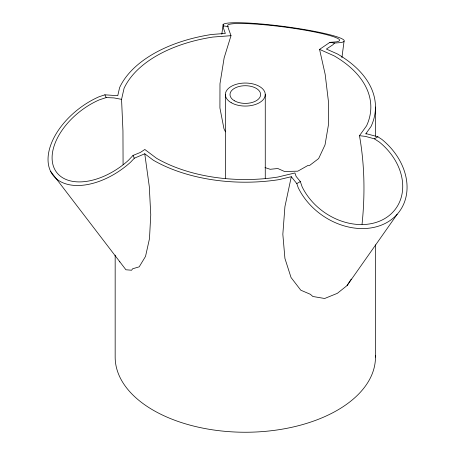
<?xml version="1.0" encoding="UTF-8"?>
<svg xmlns="http://www.w3.org/2000/svg" width="455" height="455" viewBox="0 0 455 455"><rect width="100%" height="100%" fill="white"/><g stroke="black" fill="none" stroke-linecap="round" stroke-linejoin="round"><path stroke-width="0.68" d="M123.083 164.591L122.952 130.824L121.559 99.344L124.073 88.298A125.523 72.47 0 0 1 212.832 37.06L231.004 35.678L228.109 27.647L227.671 25.139A56.613 5.983 7.5 0 1 296.046 28.693A56.613 5.983 7.5 0 1 336.205 41.883L329.892 42.349L319.564 49.385L325.166 74.313L328.408 101.289L328.356 125.37L325.024 144.912L318.637 158.579L309.627 165.438L308.08 165.381L297.803 171.177L284.489 171.484L277.806 168.504L270.196 169.294L265.009 167.565M329.892 42.349L334.482 43.054L340.511 42.611A61.249 6.472 7.5 0 0 297.064 28.341A61.249 6.472 7.5 0 0 223.098 24.502L223.564 25.895L223.445 28.165L225.344 33.431L211.632 34.472A130.153 75.143 0 0 0 119.597 87.61L117.754 95.698L104.889 94.816L99.11 96.733A61.249 37.094 -37.4 0 0 50.568 171.285L125.927 269.775L131.609 270.219L132.598 268.791L139.202 266.835L145.537 256.375L149.485 238.63L150.759 214.811L149.291 186.539L144.758 153.779L134.316 158.221L130.648 162.134A61.249 37.094 -37.4 0 1 50.568 171.285M362.043 224.252C365.12 194.837 364.665 164.841 359.473 135.692L366.559 125.813A125.523 72.47 0 0 0 334.072 55.817L319.564 49.385M221.818 34.244L223.098 24.502M341.91 57.614L344.037 41.411M231.004 35.678L224.139 57.882L219.975 83.76L219.913 107.932L223.962 128.754L225.475 131.842M144.758 153.779L153.284 160.194A130.153 75.143 0 0 0 279.006 179.64L291.302 176.699L284.921 206.65L282.834 234.257L284.921 258.423L291.035 277.499L300.772 290.182L310.395 294.305L312.847 296.484L324.665 298.491L337.348 293.327L347.085 285.547L397.209 214.237M347.085 285.547L351.243 279.103M366.053 134.168L365.945 133.605L371.035 126.507A130.153 75.143 0 0 0 337.348 53.923L326.377 49.06L332.889 44.789L334.482 43.054M359.473 135.692L365.467 136.392L374.374 138.821L379.464 142.153A56.613 44.653 35.1 0 1 384.441 218.77A56.613 44.653 35.1 0 1 302.126 186.806L300.328 181.568L296.125 176.426L294.92 172.963L277.806 177.058A125.523 72.47 0 0 1 156.56 158.3L144.826 149.473L140.373 152.442L133.025 155.434L128.452 160.308A56.613 34.29 -37.4 0 1 54.435 168.765A56.613 34.29 -37.4 0 1 99.304 99.861L106.174 97.575L113.989 97.916L121.559 99.344M365.945 133.605L377.889 136.79L381.893 139.412A61.249 48.304 35.1 0 1 387.273 222.302A61.249 48.304 35.1 0 1 298.23 187.716L296.814 183.598L300.328 181.568M374.374 138.821L377.889 136.79M223.564 25.895L228.165 26.612M296.814 183.598L291.302 176.699M104.889 94.816L106.174 97.575M133.025 155.434L134.316 158.221M119.597 261.432L119.819 261.955M375.472 107.056L375.472 136.181M375.472 244.87L375.472 357.107M265.265 94.555L265.265 178.411M225.373 94.555L225.373 178.411M115.166 255.141L115.166 357.107A130.153 75.143 0 0 0 246.479 432.244A130.153 75.143 0 0 0 375.449 355.764M234.49 100.805A15.311 8.838 0 0 0 260.106 96.841A15.311 8.838 0 0 0 241.355 86.018A15.311 8.838 0 0 0 234.49 100.805M231.214 102.699A19.946 11.517 0 0 0 264.582 97.535A19.946 11.517 0 0 0 240.155 83.43A19.946 11.517 0 0 0 231.214 102.699"/></g></svg>
